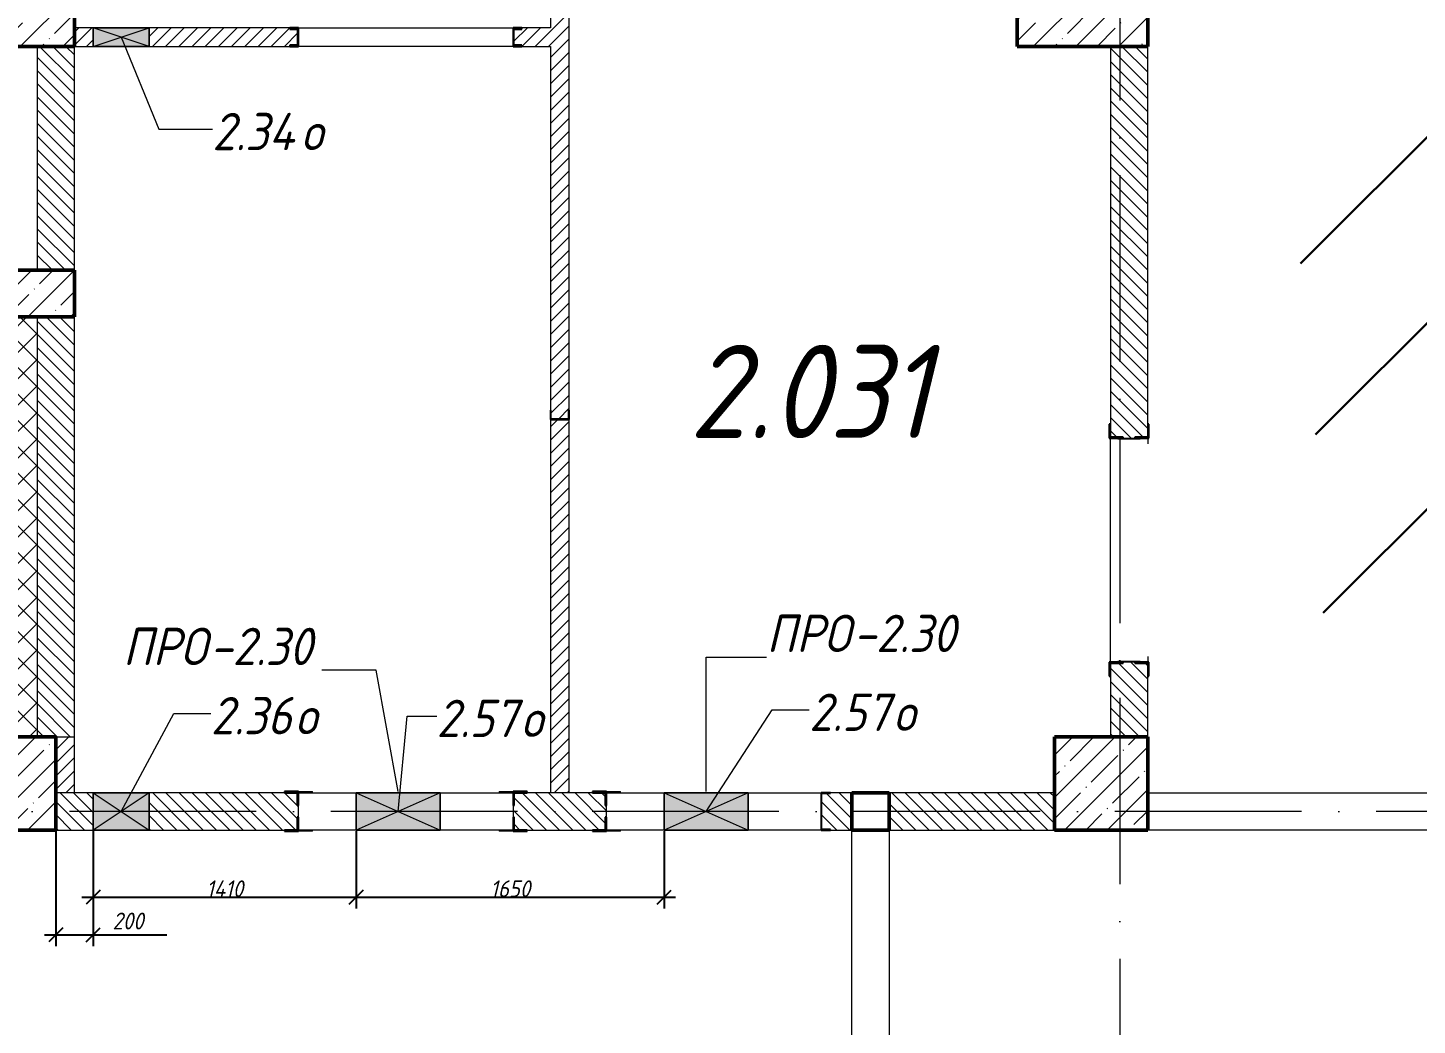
# Model space of a CAD drawing. Header units: millimetres. Extents: x -537608 to 253996, y -217170 to 186033.
# Drawn here: x -101398 to -93954, y 8759 to 14105 of the extents above; entities that cross this region are included whole.
import ezdxf

# ---------------------------------------------------------------- set-up
doc = ezdxf.new("R2010")
doc.units = ezdxf.units.MM
doc.linetypes.add('50_200_ШТРИХ_1Т_ш5_п1_п1_', pattern=[1400, 1000, -200, 0, -200])
for name, color, linetype, lineweight in [('2) окраска коммуникации', 152, 'Continuous', 30), ('A-____-____-DIMS', 7, 'Continuous', 9), ('A-DETL-GENF-OTLN', 7, 'Continuous', 9), ('A-GENM-____-IDEN', 7, 'Continuous', 9), ('A-GENM-____-MCUT', 7, 'Continuous', 25), ('A-GENM-____-OTLN', 7, 'Continuous', 9), ('A-GENM-____-OTLN-1', 7, 'Continuous', 25), ('A-GLAZ-____-IDEN', 7, 'Continuous', 9), ('A-GLAZ-____-OTLN', 7, 'Continuous', 9), ('A-WALL-____-MCUT', 7, 'Continuous', 13), ('A-WALL-____-MCUT-2', 7, 'Continuous', 50), ('A-WALL-____-PATT-1', 7, 'Continuous', 9), ('A-WALL-FNSH-MCUT-1', 7, 'Continuous', 9), ('I-WALL-____-OTLN', 7, 'Continuous', 9), ('S-COLS-____-MCUT', 7, 'Continuous', 50), ('S-COLS-____-OTLN', 7, 'Continuous', 9), ('S-GRID-____-OTLN-1', 7, '50_200_ШТРИХ_1Т_ш5_п1_п1_', 9), ('Марки помещений', 7, 'Continuous', 9)]:
    doc.layers.add(name, color=color, linetype=linetype, lineweight=lineweight)
doc.styles.add('ISOCPEUR_I_11', font='isocpeui.ttf', dxfattribs={"width": 0.9, "height": 200})
doc.styles.add('ISOCPEUR_I_2', font='isocpeui.ttf', dxfattribs={"width": 0.9, "height": 140})
doc.styles.add('ISOCPEUR_I_7', font='isocpeui.ttf', dxfattribs={"width": 0.9, "height": 90})
doc.dimstyles.new('ISO-1_8_0_9К_СРЕДНИЙ_Кладочные_1', dxfattribs={"dimscale": 304.8, "dimtxt": 89.638306, "dimasz": 0.246063, "dimexe": 0.19685, "dimexo": 0, "dimgap": 0, "dimtad": 1, "dimdec": 3, "dimrnd": 0.001, "dimdsep": 46, "dimtxsty": 'ISOCPEUR_I_7', "dimblk1": 'OBLIQUE', "dimblk2": 'OBLIQUE', "dimsah": 1, "dimcen": 0.09, "dimdle": 0.19685, "dimazin": 0, "dimtfac": 1, "dimtdec": 4, "dimtix": 1, "dimtmove": 0, "dimatfit": 3, "dimfxl": 1, "dimtvp": 1, "dimtolj": 1, "dimtzin": 0, "dimarcsym": 2})
doc.dimstyles.new('ISO-1_8_0_9К_СРЕДНИЙ_Кладочные_2', dxfattribs={"dimscale": 304.8, "dimtxt": 89.638306, "dimasz": 0.246063, "dimexe": 0.19685, "dimexo": 0, "dimgap": 0, "dimtad": 1, "dimdec": 3, "dimrnd": 0.001, "dimdsep": 46, "dimtxsty": 'ISOCPEUR_I_7', "dimblk1": 'OBLIQUE', "dimblk2": 'OBLIQUE', "dimsah": 1, "dimcen": 0.09, "dimdle": 0.19685, "dimazin": 0, "dimtfac": 1, "dimtdec": 4, "dimtix": 1, "dimtmove": 1, "dimatfit": 3, "dimfxl": 1, "dimtvp": 1, "dimtolj": 1, "dimtzin": 0, "dimarcsym": 2})
pattern_1 = [(45, (-184647.673, -45376.493), (-35.35534, 35.35534), [])]
pattern_2 = [(135, (-184647.673, -45376.493), (-35.35534, -35.35534), [])]

# ---------------------------------------------------------------- blocks, each defined once
blk = doc.blocks.new('BSC_Колонна _Прямоугольная - 500х500-V37-АР1_План отверстий 2 этажа в осях 1-64_Ю-ЯЯ')
at = {"layer": 'S-COLS-____-OTLN'}
h = blk.add_hatch(dxfattribs=at)
h.set_pattern_fill('FP_47', color=256, style=0, pattern_type=2)
h.set_pattern_definition([(45, (-83150, -55431.04), (-114.04925, 114.04925), []), (45, (-83035.95, -55431.04), (-114.04925, 114.04925), [201.613, -40.323, 3.353, -36.97])])
h.paths.add_polyline_path([(-250, -250), (250, -250), (250, 250), (-250, 250)], flags=0)
at = {"layer": 'S-COLS-____-MCUT'}
for p, q in [((250, 250), (-250, 250)), ((-250, 250), (-250, -250)), ((250, -250), (250, 250)), ((-250, -250), (250, -250))]:
    blk.add_line(p, q, dxfattribs=at)
blk = doc.blocks.new('BSC_Колонна _Прямоугольная - 500х500-V95-АР1_План отверстий 2 этажа в осях 1-64_Ю-ЯЯ')
at = {"layer": 'S-COLS-____-OTLN'}
h = blk.add_hatch(dxfattribs=at)
h.set_pattern_fill('FP_108', color=256, style=0, pattern_type=2)
h.set_pattern_definition([(315, (-55431.04, 89000), (114.04925, 114.04925), []), (315, (-55431.04, 88885.95), (114.04925, 114.04925), [201.613, -40.323, 3.353, -36.97])])
h.paths.add_polyline_path([(-250, 250), (-250, -250), (250, -250), (250, 250)], flags=0)
at = {"layer": 'S-COLS-____-MCUT'}
for p, q in [((250, 250), (-250, 250)), ((-250, 250), (-250, -250)), ((250, -250), (250, 250)), ((-250, -250), (250, -250))]:
    blk.add_line(p, q, dxfattribs=at)
blk = doc.blocks.new('BSC_Колонна _Прямоугольная - 500х700-V127-АР1_План отверстий 2 этажа в осях 1-64_Ю-ЯЯ')
at = {"layer": 'S-COLS-____-OTLN'}
h = blk.add_hatch(dxfattribs=at)
h.set_pattern_fill('FP_140', color=256, style=0, pattern_type=2)
h.set_pattern_definition([(315, (-59631.04, 83150), (114.04925, 114.04925), []), (315, (-59631.04, 83035.95), (114.04925, 114.04925), [201.613, -40.323, 3.353, -36.97])])
h.paths.add_polyline_path([(-250, 350), (-250, -350), (250, -350), (250, 350)], flags=0)
at = {"layer": 'S-COLS-____-MCUT'}
for p, q in [((250, 350), (-250, 350)), ((-250, 350), (-250, -350)), ((250, -350), (250, 350)), ((-250, -350), (250, -350))]:
    blk.add_line(p, q, dxfattribs=at)
blk = doc.blocks.new('BSC_Колонна _Прямоугольная - 500х700-V128-АР1_План отверстий 2 этажа в осях 1-64_Ю-ЯЯ')
at = {"layer": 'S-COLS-____-OTLN'}
h = blk.add_hatch(dxfattribs=at)
h.set_pattern_fill('FP_141', color=256, style=0, pattern_type=2)
h.set_pattern_definition([(315, (-59631.04, 88900), (114.04925, 114.04925), []), (315, (-59631.04, 88785.95), (114.04925, 114.04925), [201.613, -40.323, 3.353, -36.97])])
h.paths.add_polyline_path([(-250, 350), (-250, -350), (250, -350), (250, 350)], flags=0)
at = {"layer": 'S-COLS-____-MCUT'}
for p, q in [((250, 350), (-250, 350)), ((-250, 350), (-250, -350)), ((250, -350), (250, 350)), ((-250, -350), (250, -350))]:
    blk.add_line(p, q, dxfattribs=at)
blk = doc.blocks.new('154_Стойка_СКБ_Швеллер - СМ-2180_100-28278414-АР1_План отверстий 2 этажа в осях 1-64_Ю-ЯЯ')
at = {"layer": 'A-GENM-____-MCUT'}
for p, q in [((171, 50), (125, 50)), ((125, 50), (125, -50)), ((129.5, 42.4), (171, 42.4)), ((129.5, -42.4), (129.5, 42.4)), ((171, 42.4), (171, 50)), ((125, -50), (171, -50)), ((171, -42.4), (129.5, -42.4)), ((171, -50), (171, -42.4))]:
    blk.add_line(p, q, dxfattribs=at)
blk = doc.blocks.new('154_Фахверк_СКБ_Швеллер - Тип_100_3960-28331862-АР1_План отверстий 2 этажа в осях 1-64_Ю-ЯЯ')
at = {"layer": 'A-GENM-____-MCUT'}
for p, q in [((175, 50), (125, 50)), ((125, 50), (125, -50)), ((128, 47), (175, 47)), ((128, -47), (128, 47)), ((175, 47), (175, 50)), ((125, -50), (175, -50)), ((175, -47), (128, -47)), ((175, -50), (175, -47))]:
    blk.add_line(p, q, dxfattribs=at)
blk = doc.blocks.new('154_Стойка_СКБ_Уголок - СМ-2180_200-28268025-АР1_План отверстий 2 этажа в осях 1-64_Ю-ЯЯ')
at = {"layer": 'A-GENM-____-MCUT'}
for p, q in [((125, 156), (125, 81)), ((200, 156), (125, 156)), ((131, 81), (131, 150)), ((131, 150), (200, 150)), ((200, 150), (200, 156)), ((125, 81), (131, 81)), ((131, 19), (125, 19)), ((125, 19), (125, -56)), ((131, -50), (131, 19)), ((125, -56), (200, -56)), ((200, -50), (131, -50)), ((200, -56), (200, -50))]:
    blk.add_line(p, q, dxfattribs=at)
blk = doc.blocks.new('Стойка_Влож_Уголок_Опорный - Уголок-28213941-АР1_План отверстий 2 этажа в осях 1-64_Ю-ЯЯ')
at = {"layer": 'A-GENM-____-OTLN'}
for p, q in [((-212, -6), (-212, 0)), ((0, 0), (0, -6)), ((-212, -75), (-212, -6)), ((-212, -6), (-206, -6)), ((-6, -6), (0, -6)), ((0, -6), (0, -75)), ((-212, -75), (-206, -75)), ((-6, -75), (0, -75))]:
    blk.add_line(p, q, dxfattribs=at)
blk = doc.blocks.new('154_Фахверк_СКБ_Швеллер - Тип_100_3550_1-35210908-АР1_План отверстий 2 этажа в осях 1-64_Ю-ЯЯ')
at = {"layer": 'A-GENM-____-MCUT'}
for p, q in [((175, 100), (125, 100)), ((125, 100), (125, -100)), ((128, 97), (175, 97)), ((128, -97), (128, 97)), ((175, 97), (175, 100)), ((125, -100), (175, -100)), ((175, -97), (128, -97)), ((175, -100), (175, -97))]:
    blk.add_line(p, q, dxfattribs=at)
blk = doc.blocks.new('АР_Перемычка - АР_Перемычка-28437008-АР1_План отверстий 2 этажа в осях 1-64_Ю-ЯЯ')
at = {"layer": 'A-GENM-____-OTLN'}
blk.add_line((-250, -100), (-243, -100), dxfattribs=at)
blk = doc.blocks.new('154_Стойка_СКБ_Уголок - СМ-2880_200-28437237-АР1_План отверстий 2 этажа в осях 1-64_Ю-ЯЯ')
at = {"layer": 'A-GENM-____-MCUT'}
for p, q in [((125, 156), (125, 81)), ((200, 156), (125, 156)), ((131, 81), (131, 150)), ((131, 150), (200, 150)), ((200, 150), (200, 156)), ((125, 81), (131, 81)), ((131, 19), (125, 19)), ((125, 19), (125, -56)), ((131, -50), (131, 19)), ((125, -56), (200, -56)), ((200, -50), (131, -50)), ((200, -56), (200, -50))]:
    blk.add_line(p, q, dxfattribs=at)
blk = doc.blocks.new('Стойка_Влож_Полоса боковая - Полоса-V150-АР1_План отверстий 2 этажа в осях 1-64_Ю-ЯЯ')
at = {"layer": 'A-GENM-____-OTLN'}
for p, q in [((-5, 60), (0, 60)), ((-5, -60), (-5, 60)), ((0, 31), (0, -31)), ((0, -60), (-5, -60))]:
    blk.add_line(p, q, dxfattribs=at)
blk = doc.blocks.new('BSC_Колонна _Прямоугольная1 - 200х200 _металл_-35205626-АР1_План отверстий 2 этажа в осях 1-64_Ю-ЯЯ')
at = {"layer": 'S-COLS-____-MCUT'}
for p, q in [((100, 100), (-100, 100)), ((-100, 100), (-100, -100)), ((100, -100), (100, 100)), ((-100, -100), (100, -100))]:
    blk.add_line(p, q, dxfattribs=at)
blk = doc.blocks.new('AR_Отверстие прямоугольное _в стене__БезПР - AR_Отверстие прямоугольное _в стене__БезПР-36789171-АР1_План отверстий 2 этажа в осях 1-64_Ю-ЯЯ')
at = {"layer": 'A-GLAZ-____-OTLN'}
blk.add_hatch(color=256, dxfattribs=at).paths.add_polyline_path([(150, -100), (150, 100), (-150, 100), (-150, -100)], flags=0)
at = {"layer": 'A-DETL-GENF-OTLN'}
for p, q in [((-150, -100), (-150, 100)), ((-150, 100), (150, 100)), ((150, 100), (-150, -100)), ((-150, 100), (150, -100)), ((150, 100), (-150, 100)), ((-150, 100), (-150, -100)), ((150, 100), (150, -100)), ((150, -100), (150, 100)), ((150, -100), (-150, -100)), ((-150, -100), (150, -100))]:
    blk.add_line(p, q, dxfattribs=at)
at = {"layer": 'A-GLAZ-____-OTLN'}
blk.add_line((150, 100), (-150, 100), dxfattribs=at)
blk = doc.blocks.new('AR_Отверстие прямоугольное _в стене__БезПР - AR_Отверстие прямоугольное _в стене__БезПР-36427836-АР1_План отверстий 2 этажа в осях 1-64_Ю-ЯЯ')
at = {"layer": 'A-GLAZ-____-OTLN'}
blk.add_hatch(color=256, dxfattribs=at).paths.add_polyline_path([(150, 50), (-150, 50), (-150, -50), (150, -50)], flags=0)
at = {"layer": 'A-DETL-GENF-OTLN'}
for p, q in [((-150, -50), (-150, 50)), ((-150, 50), (150, 50)), ((150, 50), (-150, -50)), ((-150, 50), (150, -50)), ((150, 50), (-150, 50)), ((-150, 50), (-150, -50)), ((150, 50), (150, -50)), ((150, -50), (150, 50)), ((150, -50), (-150, -50)), ((-150, -50), (150, -50))]:
    blk.add_line(p, q, dxfattribs=at)
at = {"layer": 'A-GLAZ-____-OTLN'}
blk.add_line((150, 50), (-150, 50), dxfattribs=at)
blk = doc.blocks.new('AR_Отверстие прямоугольное _в стене_ - AR_Отверстие прямоугольное _в стене__ОВ-36827602-АР1_План отверстий 2 этажа в осях 1-64_Ю-ЯЯ')
at = {"layer": 'A-GLAZ-____-OTLN'}
blk.add_hatch(color=256, dxfattribs=at).paths.add_polyline_path([(225, -100), (225, 100), (-225, 100), (-225, -100)], flags=0)
at = {"layer": 'A-DETL-GENF-OTLN'}
for p, q in [((-225, -100), (-225, 100)), ((-225, 100), (225, 100)), ((225, 100), (-225, -100)), ((-225, 100), (225, -100)), ((225, 100), (-225, 100)), ((-225, 100), (-225, -100)), ((225, 100), (225, -100)), ((225, -100), (225, 100)), ((225, -100), (-225, -100)), ((-225, -100), (225, -100))]:
    blk.add_line(p, q, dxfattribs=at)
blk = doc.blocks.new('_Oblique')
at = {"color": 0, "linetype": 'ByBlock', "lineweight": -2}
blk.add_line((-0.5, -0.5), (0.5, 0.5), dxfattribs=at)
blk = doc.blocks.new('*D2339')
at = {"layer": 'A-____-____-DIMS', "color": 0, "lineweight": -2, "transparency": 16777216}
for p, q in [((-101247.7, 9804.5), (-101247.7, 9182.2)), ((-101047.7, 9804.5), (-101047.7, 9182.2)), ((-101307.7, 9242.2), (-101047.7, 9242.2)), ((-101047.7, 9242.2), (-100652.9, 9242.2))]:
    blk.add_line(p, q, dxfattribs=at)
at = {"layer": 'Defpoints', "color": 0, "transparency": 16777216}
for p in [(-101247.7, 9804.5), (-101047.7, 9804.5), (-101047.7, 9242.2)]:
    blk.add_point(p, dxfattribs=at)
at = {"layer": 'A-____-____-DIMS', "color": 0, "lineweight": -2, "transparency": 16777216, "xscale": 75, "yscale": 75, "zscale": 75, "rotation": 180}
blk.add_blockref('_Oblique', (-101247.7, 9242.2), dxfattribs=at)
at = {"layer": 'A-____-____-DIMS', "color": 0, "lineweight": -2, "transparency": 16777216, "xscale": 75, "yscale": 75, "zscale": 75}
blk.add_blockref('_Oblique', (-101047.7, 9242.2), dxfattribs=at)
at = {"layer": 'A-____-____-DIMS', "color": 0, "transparency": 16777216, "insert": (-100943.8, 9362.2), "char_height": 90, "width": 409.578, "attachment_point": 1, "line_spacing_factor": 1.149209, "style": 'ISOCPEUR_I_7'}
blk.add_mtext('\\A1;200', dxfattribs=at)
blk = doc.blocks.new('*D2340')
at = {"layer": 'A-____-____-DIMS', "color": 0, "lineweight": -2, "transparency": 16777216}
for p, q in [((-101047.7, 9804.5), (-101047.7, 9385)), ((-99637.7, 9798.5), (-99637.7, 9385)), ((-101107.7, 9445), (-99577.7, 9445))]:
    blk.add_line(p, q, dxfattribs=at)
at = {"layer": 'Defpoints', "color": 0, "transparency": 16777216}
for p in [(-101047.7, 9804.5), (-99637.7, 9798.5), (-99637.7, 9445)]:
    blk.add_point(p, dxfattribs=at)
at = {"layer": 'A-____-____-DIMS', "color": 0, "lineweight": -2, "transparency": 16777216, "xscale": 75, "yscale": 75, "zscale": 75, "rotation": 180}
blk.add_blockref('_Oblique', (-101047.7, 9445), dxfattribs=at)
at = {"layer": 'A-____-____-DIMS', "color": 0, "lineweight": -2, "transparency": 16777216, "xscale": 75, "yscale": 75, "zscale": 75}
blk.add_blockref('_Oblique', (-99637.7, 9445), dxfattribs=at)
at = {"layer": 'A-____-____-DIMS', "color": 0, "transparency": 16777216, "insert": (-100342.7, 9490), "char_height": 90, "width": 479.91, "attachment_point": 5, "style": 'ISOCPEUR_I_7'}
blk.add_mtext('\\A1;1410', dxfattribs=at)
blk = doc.blocks.new('*D2341')
at = {"layer": 'A-____-____-DIMS', "color": 0, "lineweight": -2, "transparency": 16777216}
for p, q in [((-99637.7, 9798.5), (-99637.7, 9385)), ((-97987.7, 9798.5), (-97987.7, 9385)), ((-99697.7, 9445), (-97927.7, 9445))]:
    blk.add_line(p, q, dxfattribs=at)
at = {"layer": 'Defpoints', "color": 0, "transparency": 16777216}
for p in [(-99637.7, 9798.5), (-97987.7, 9798.5), (-97987.7, 9445)]:
    blk.add_point(p, dxfattribs=at)
at = {"layer": 'A-____-____-DIMS', "color": 0, "lineweight": -2, "transparency": 16777216, "xscale": 75, "yscale": 75, "zscale": 75, "rotation": 180}
blk.add_blockref('_Oblique', (-99637.7, 9445), dxfattribs=at)
at = {"layer": 'A-____-____-DIMS', "color": 0, "lineweight": -2, "transparency": 16777216, "xscale": 75, "yscale": 75, "zscale": 75}
blk.add_blockref('_Oblique', (-97987.7, 9445), dxfattribs=at)
at = {"layer": 'A-____-____-DIMS', "color": 0, "transparency": 16777216, "insert": (-98812.7, 9490), "char_height": 90, "width": 504.733, "attachment_point": 5, "style": 'ISOCPEUR_I_7'}
blk.add_mtext('\\A1;1650', dxfattribs=at)

msp = doc.modelspace()

# ---------------------------------------------------------------- hatches: boundary and pattern name
at = {"layer": '2) окраска коммуникации'}
h = msp.add_hatch(dxfattribs=at)
h.set_pattern_fill('ANSI31', color=5, scale=222)
h.set_pattern_definition([(45, (-124537.44, -12133.2), (-498.404, 498.404), [])])
edge = h.paths.add_edge_path()
edge.add_spline(control_points=[(-109796.4477, 19603.2363), (-109405.6613, 19107.1486), (-108761.3909, 19603.2363), (-107937.5714, 19096.5941), (-107124.3121, 19719.3418), (-105973.0766, 19297.1394), (-105025.7387, 19476.528), (-104061.0659, 19152.9749), (-103149.2498, 19549.1626), (-100993.5717, 19264.9514), (-99394.5926, 19502.6644), (-98286.8285, 19807.5485), (-97136.7694, 19486.1402), (-96003.6246, 19418.533), (-94971.956, 19181.9077), (-94413.8399, 18252.3087), (-94413.8399, 16807.5485), (-94176.2923, 15728.4895), (-94632.9321, 15491.8643), (-93821.1271, 14274.9347), (-94835.883, 13666.4699), (-94345.6117, 12004.82), (-94734.6023, 11294.9437), (-94311.7863, 10707.5485), (-93009.516, 10263.9339), (-92992.6033, 11142.8275), (-92096.6725, 11548.4707), (-92096.6725, 13238.6514), (-92738.9143, 13576.6874), (-92096.6725, 14269.6612), (-92738.9143, 15114.752), (-92096.6725, 15807.7258), (-92823.4779, 16807.5485), (-92096.6725, 17548.6119), (-93309.5707, 18024.6169), (-93309.5707, 17700.7281), (-94024.2719, 17903.5497), (-94024.2719, 18507.5485), (-94091.9227, 19323.3009), (-94091.9227, 19807.5485), (-93686.3314, 21039.9453), (-93855.4569, 21834.3299), (-94362.8348, 22189.2677), (-95022.4271, 22375.1875), (-96003.3592, 22375.1875), (-96832.0769, 22358.2857), (-97660.7947, 22578.0091), (-98032.8726, 23304.7872), (-97863.7456, 24538.6186), (-97204.1548, 25557.5485), (-95461.5629, 25829.2748), (-94954.1834, 26944.7936), (-94700.4944, 27874.3926), (-94328.4181, 28195.5275), (-94497.5436, 29158.9302), (-93702.6512, 29192.7338), (-92890.8446, 29378.6536), (-92958.4954, 30663.1904), (-93499.3899, 31262.2493), (-92349.3324, 32935.5282), (-93397.9153, 33611.6002), (-92349.3324, 34575.0036), (-93093.4882, 35521.5044), (-92096.6725, 37059.5682), (-92096.6725, 37059.5682), (-92364.3144, 38251.0368), (-93057.7305, 39417.2617), (-94224.7007, 38774.9933), (-95205.6328, 39282.0473), (-96372.603, 38690.4843), (-98030.0385, 39518.6725), (-99044.796, 39214.4401), (-100296.3282, 38470.7602), (-99517.6765, 36837.5485), (-100160.3545, 35574.8853), (-98908.8223, 34374.8575), (-100278.7435, 32716.5485), (-99077.9478, 31281.8273), (-100177.604, 30365.5485), (-99095.1973, 28759.0309), (-100111.1343, 27453.1256), (-99755.9707, 26540.4284), (-99942.0089, 25965.7665), (-100770.7266, 25678.4359), (-102174.4731, 26202.3924), (-102732.5892, 25661.5341), (-103831.9102, 26286.9014), (-104203.9865, 25644.6323), (-105151.0932, 26337.6068), (-106346.6725, 24924.7495), (-104916.4898, 23238.2601), (-105406.955, 22181.3397), (-104798.1024, 21750.5485), (-105609.9075, 21237.5485), (-105609.9075, 20348.0516), (-106709.2269, 20263.5426), (-107030.5667, 20669.1858), (-107740.8955, 20297.3462), (-108248.275, 20990.3207), (-108958.6038, 20500.1678), (-109702.7596, 20314.248), (-109796.4477, 19603.2363)], knot_values=[0, 0, 0, 0, 1, 2, 3, 4, 5, 6, 7, 8, 9, 10, 11, 12, 13, 14, 15, 16, 17, 18, 19, 20, 21, 22, 23, 24, 25, 26, 27, 28, 29, 30, 31, 32, 33, 34, 35, 36, 37, 38, 39, 40, 41, 42, 43, 44, 45, 46, 47, 48, 49, 50, 51, 52, 53, 54, 55, 56, 57, 58, 59, 60, 61, 62, 63, 64, 65, 66, 67, 68, 69, 70, 71, 72, 73, 74, 75, 76, 77, 78, 79, 80, 81, 82, 83, 84, 85, 86, 87, 88, 89, 90, 91, 92, 93, 94, 95, 96, 97, 98, 99, 99, 99, 99], degree=3, periodic=0)
edge = h.paths.add_edge_path(flags=16)
edge.add_arc((-101992.4495, 21054.5161), 1274.5672, 125.00000005, 234.99999995, ccw=False)
edge.add_arc((-102056.9899, 23050.4715), 1162.0444, 125.00000005, 234.99999995, ccw=False)
edge.add_arc((-101314.1845, 23739.4222), 1433.6455, 59.43173918, 169.43173908, ccw=False)
edge.add_arc((-101696.08, 23285.0083), 2021.4887, -53.3391216, 56.66087831, ccw=False)
edge.add_arc((-101432.1512, 21092.0497), 1102.6336, -78.79029658, 31.20970332, ccw=False)
edge.add_arc((-101970.655, 20537.6075), 919.0678, 215.00000005, 324.99999995, ccw=False)
edge = h.paths.add_edge_path(flags=16)
edge.add_arc((-96550.6013, 29272.3181), 1174.7616, 125.00000005, 234.99999995, ccw=False)
edge.add_arc((-95978.8453, 32013.487), 2171.5877, 125.00000005, 234.99999995, ccw=False)
edge.add_arc((-96310.0507, 35098.1976), 1594.1487, 125.00000005, 234.99999995, ccw=False)
edge.add_arc((-96112.4881, 36410.2191), 1111.9458, 70.31799188, 180.31799178, ccw=False)
edge.add_arc((-95890.6898, 36311.381), 1155.9508, -27.59113456, 82.40886534, ccw=False)
edge.add_arc((-95767.891, 34488.2427), 1572.0517, -54.99999995, 54.99999995, ccw=False)
edge.add_arc((-95921.7966, 31692.944), 1840.3779, -54.99999995, 54.99999995, ccw=False)
edge.add_arc((-95987.1671, 29572.8705), 1277.4016, -81.34673665, 28.65326325, ccw=False)
edge.add_arc((-96509.6966, 28810.4622), 872.5123, 215.00000005, 324.99999995, ccw=False)
at = {"layer": 'A-WALL-____-PATT-1'}
h = msp.add_hatch(dxfattribs=at)
h.set_pattern_fill('FP_5', color=256, style=0, pattern_type=2)
h.set_pattern_definition(pattern_1)
h.paths.add_polyline_path([(-98497.6725, 10004.5485), (-98497.6725, 12004.5485), (-98597.6725, 12004.5485), (-98597.6725, 10004.5485)], flags=0)
h.paths.add_polyline_path([(-98594.6725, 12007.5485), (-98500.6725, 12007.5485), (-98500.6725, 12054.5485), (-98497.6725, 12054.5485), (-98497.6725, 15724.5485), (-98597.6725, 15724.5485), (-98597.6725, 12054.5485), (-98594.6725, 12054.5485)], flags=0)
h.paths.add_polyline_path([(-98541.2019, 15984.5485), (-98497.6725, 15984.5485), (-98497.6725, 16204.5485), (-98597.6725, 16204.5485), (-98597.6725, 15984.5485), (-98594.6725, 15984.5485)], flags=0)
h.paths.add_polyline_path([(-98547.7608, 16207.5485), (-98500.6725, 16207.5485), (-98500.6725, 16254.5485), (-98497.6725, 16254.5485), (-98497.6725, 17904.5485), (-98597.6725, 17904.5485), (-98597.6725, 16254.5485), (-98594.6725, 16254.5485), (-98594.6725, 16207.5485)], flags=0)
h = msp.add_hatch(dxfattribs=at)
h.set_pattern_fill('FP_5', color=256, style=0, pattern_type=2)
h.set_pattern_definition(pattern_1)
h.paths.add_polyline_path([(-98751.6725, 14004.5485), (-98597.6725, 14004.5485), (-98597.6725, 14104.5485), (-98751.6725, 14104.5485), (-98751.6725, 14096.9485), (-98793.1725, 14096.9485), (-98793.1725, 14012.1485), (-98751.6725, 14012.1485)], flags=0)
h.paths.add_polyline_path([(-100747.6725, 14004.5485), (-99993.6725, 14004.5485), (-99993.6725, 14012.1485), (-99952.1725, 14012.1485), (-99952.1725, 14096.9485), (-99993.6725, 14096.9485), (-99993.6725, 14104.5485), (-100747.6725, 14104.5485), (-100747.6725, 14012.1485)], flags=0)
h.paths.add_polyline_path([(-101047.6725, 14004.5485), (-101047.6725, 14104.5485), (-101147.6725, 14104.5485), (-101147.6725, 14004.5485)], flags=0)
h = msp.add_hatch(dxfattribs=at)
h.set_pattern_fill('FP_6', color=256, style=0, pattern_type=2)
h.set_pattern_definition(pattern_2)
h.paths.add_polyline_path([(-101147.6725, 12804.5485), (-101147.6725, 14004.5485), (-101347.6725, 14004.5485), (-101347.6725, 12804.5485)], flags=0)
h = msp.add_hatch(dxfattribs=at)
h.set_pattern_fill('FP_6', color=256, style=0, pattern_type=2)
h.set_pattern_definition(pattern_2)
h.paths.add_polyline_path([(-95557.6725, 10304.5485), (-95397.6725, 10304.5485), (-95397.6725, 10698.5485), (-95466.6725, 10698.5485), (-95466.6725, 10704.5485), (-95528.6725, 10704.5485), (-95528.6725, 10698.5485), (-95597.6725, 10698.5485), (-95597.6725, 10304.5485)], flags=0)
h.paths.add_polyline_path([(-95528.6725, 11904.5485), (-95466.6725, 11904.5485), (-95466.6725, 11910.5485), (-95397.6725, 11910.5485), (-95397.6725, 14004.5485), (-95597.6725, 14004.5485), (-95597.6725, 11910.5485), (-95528.6725, 11910.5485)], flags=0)
h = msp.add_hatch(dxfattribs=at)
h.set_pattern_fill('FP_13', color=256, style=0, pattern_type=2)
h.set_pattern_definition([(45, (-184647.67, -45376.5), (-114.04925, 114.04925), []), (45, (-184533.62, -45376.5), (-114.04925, 114.04925), [201.612, -40.322, 3.353, -36.97])])
h.paths.add_polyline_path([(-101147.6725, 12554.5485), (-101147.6725, 12804.5485), (-103047.6725, 12804.5485), (-103047.6725, 12554.5485), (-101590.3223, 12554.5485)], flags=0)
h = msp.add_hatch(dxfattribs=at)
h.set_pattern_fill('FP_1', color=256, style=0, pattern_type=2)
h.set_pattern_definition([(45, (-184647.67, -45376.49), (-70.71068, 70.71068), []), (135, (-184647.67, -45376.49), (-70.71068, -70.71068), [])])
h.paths.add_polyline_path([(-101497.6725, 10304.5485), (-101347.6725, 10304.5485), (-101347.6725, 12554.5485), (-101497.6725, 12554.5485), (-101497.6725, 10454.5485)], flags=0)
h = msp.add_hatch(dxfattribs=at)
h.set_pattern_fill('FP_6', color=256, style=0, pattern_type=2)
h.set_pattern_definition(pattern_2)
h.paths.add_polyline_path([(-101147.6725, 10304.5485), (-101147.6725, 12554.5485), (-101347.6725, 12554.5485), (-101347.6725, 10304.5485), (-101247.6725, 10304.5485)], flags=0)
h = msp.add_hatch(dxfattribs=at)
h.set_pattern_fill('FP_5', color=256, style=0, pattern_type=2)
h.set_pattern_definition(pattern_1)
h.paths.add_polyline_path([(-101147.6725, 10004.5485), (-101147.6725, 10304.5485), (-101247.6725, 10304.5485), (-101247.6725, 10004.5485)], flags=0)
h = msp.add_hatch(dxfattribs=at)
h.set_pattern_fill('FP_6', color=256, style=0, pattern_type=2)
h.set_pattern_definition(pattern_2)
h.paths.add_polyline_path([(-96982.6725, 9804.5485), (-96982.6725, 10004.5485), (-97097.6725, 10004.5485), (-97097.6725, 10001.5485), (-97144.6725, 10000.9121), (-97144.6725, 9807.5485), (-97097.6725, 9807.5485), (-97097.6725, 9804.5485)], flags=0)
h.paths.add_polyline_path([(-98722.6725, 9804.5485), (-98303.6725, 9804.5485), (-98303.6725, 9873.5485), (-98297.6725, 9873.5485), (-98297.6725, 9935.5485), (-98303.6725, 9935.5485), (-98303.6725, 10004.5485), (-98791.6725, 10004.5485), (-98791.6725, 9935.5485), (-98797.6725, 9935.5485), (-98797.6725, 9873.5485), (-98791.6725, 9873.5485), (-98791.6725, 9804.5485)], flags=0)
h.paths.add_polyline_path([(-100747.6725, 9804.5485), (-99953.6725, 9805.4716), (-99953.6725, 9873.5485), (-99947.6725, 9873.5485), (-99947.6725, 9935.5485), (-99953.6725, 9935.5485), (-99953.6725, 10004.5485), (-100747.6725, 10004.5485), (-100747.6725, 9927.6254)], flags=0)
h.paths.add_polyline_path([(-101047.6725, 9804.5485), (-101047.6725, 10004.5485), (-101247.6725, 10004.5485), (-101247.6725, 9804.5485)], flags=0)
h = msp.add_hatch(dxfattribs=at)
h.set_pattern_fill('FP_6', color=256, style=0, pattern_type=2)
h.set_pattern_definition(pattern_2)
h.paths.add_polyline_path([(-95897.6725, 9804.5485), (-95897.6725, 10004.5485), (-96782.6725, 10004.5485), (-96782.6725, 9804.5485), (-96287.8203, 9804.5485)], flags=0)

# ---------------------------------------------------------------- linework, layer by layer
at = {"layer": 'A-GENM-____-IDEN'}
for p, q in [((-97762.6725, 10731.6883), (-97439.8026, 10731.6883)), ((-97762.6725, 10010.5485), (-97762.6725, 10731.6883)), ((-99531.761, 10661.8167), (-99821.6197, 10661.8167)), ((-99412.6725, 10010.5485), (-99531.761, 10661.8167))]:
    msp.add_line(p, q, dxfattribs=at)
at = {"layer": 'A-GLAZ-____-IDEN'}
for p, q in [((-100897.6725, 14054.5485), (-100694.7767, 13560.7797)), ((-100694.7767, 13560.7797), (-100408.9678, 13560.7797)), ((-100897.6725, 9904.5485), (-100615.1602, 10430.1883)), ((-100615.1602, 10430.1883), (-100417.0743, 10430.1883)), ((-97762.6725, 9904.5485), (-97409.7908, 10448.3794)), ((-97409.7908, 10448.3794), (-97211.7048, 10448.3794)), ((-99412.6725, 9904.5485), (-99364.5022, 10415.6667)), ((-99364.5022, 10415.6667), (-99207.1565, 10415.6667))]:
    msp.add_line(p, q, dxfattribs=at)
at = {"layer": 'A-WALL-____-MCUT'}
for p, q in [((-101347.6725, 14004.5485), (-101347.6725, 12804.5485)), ((-101147.6725, 12804.5485), (-101147.6725, 14004.5485)), ((-95597.6725, 14004.5485), (-95597.6725, 11979.5485)), ((-95397.6725, 11979.5485), (-95397.6725, 14004.5485)), ((-101347.6725, 12554.5485), (-101347.6725, 10304.5485)), ((-101147.6725, 10304.5485), (-101147.6725, 12554.5485)), ((-95597.6725, 10629.5485), (-95597.6725, 10304.5485)), ((-95397.6725, 10304.5485), (-95397.6725, 10629.5485)), ((-101247.6725, 10304.5485), (-101147.6725, 10304.5485)), ((-101047.6725, 10004.5485), (-101247.6725, 10004.5485)), ((-100022.6725, 10004.5485), (-100747.6725, 10004.5485)), ((-98372.6725, 10004.5485), (-98722.6725, 10004.5485)), ((-96982.6725, 10004.5485), (-97097.6725, 10004.5485)), ((-95897.6725, 10004.5485), (-96782.6725, 10004.5485)), ((-99947.6725, 9873.5485), (-99947.6725, 9935.5485)), ((-98797.6725, 9935.5485), (-98797.6725, 9873.5485)), ((-98297.6725, 9873.5485), (-98297.6725, 9935.5485)), ((-101247.6725, 9804.5485), (-101047.6725, 9804.5485)), ((-100747.6725, 9804.5485), (-100022.6725, 9804.5485)), ((-98722.6725, 9804.5485), (-98372.6725, 9804.5485)), ((-97097.6725, 9804.5485), (-96982.6725, 9804.5485)), ((-96782.6725, 9804.5485), (-95897.6725, 9804.5485))]:
    msp.add_line(p, q, dxfattribs=at)
at = {"layer": 'A-WALL-____-MCUT-2'}
for p, q in [((-101147.6725, 12804.5485), (-103297.6725, 12804.5485)), ((-101147.6725, 12554.5485), (-101147.6725, 12804.5485)), ((-103047.6725, 12554.5485), (-101147.6725, 12554.5485))]:
    msp.add_line(p, q, dxfattribs=at)
at = {"layer": 'A-WALL-FNSH-MCUT-1'}
for p, q in [((-98597.6725, 15724.5485), (-98597.6725, 14104.5485)), ((-98497.6725, 12054.5485), (-98497.6725, 14404.5485)), ((-101047.6725, 14104.5485), (-101147.6725, 14104.5485)), ((-99993.6725, 14104.5485), (-100747.6725, 14104.5485)), ((-98597.6725, 14104.5485), (-98751.6725, 14104.5485)), ((-101147.6725, 14004.5485), (-101047.6725, 14004.5485)), ((-100747.6725, 14004.5485), (-99993.6725, 14004.5485)), ((-98751.6725, 14004.5485), (-98597.6725, 14004.5485)), ((-98597.6725, 14004.5485), (-98597.6725, 12054.5485)), ((-98597.6725, 12004.5485), (-98597.6725, 10004.5485)), ((-98497.6725, 10004.5485), (-98497.6725, 12004.5485)), ((-101147.6725, 10004.5485), (-101147.6725, 10304.5485))]:
    msp.add_line(p, q, dxfattribs=at)
at = {"layer": 'I-WALL-____-OTLN'}
for p, q in [((-99947.6725, 14104.5485), (-98797.6725, 14104.5485)), ((-98797.6725, 14004.5485), (-99947.6725, 14004.5485)), ((-95597.6725, 10704.5485), (-95597.6725, 11904.5485)), ((-95397.6725, 11904.5485), (-95397.6725, 11874.5485)), ((-95397.6725, 10734.5485), (-95397.6725, 10704.5485)), ((-99947.6725, 10004.5485), (-99637.6725, 10004.5485)), ((-99187.6725, 10004.5485), (-98797.6725, 10004.5485)), ((-98297.6725, 10004.5485), (-97987.6725, 10004.5485)), ((-97537.6725, 10004.5485), (-97147.6725, 10004.5485)), ((-95397.6725, 10004.5485), (-91397.6725, 10004.5485)), ((-99637.6725, 9804.5485), (-99947.6725, 9804.5485)), ((-98797.6725, 9804.5485), (-99187.6725, 9804.5485)), ((-97987.6725, 9804.5485), (-98297.6725, 9804.5485)), ((-97147.6725, 9804.5485), (-97537.6725, 9804.5485)), ((-96982.6725, 6804.5485), (-96982.6725, 9804.5485)), ((-96782.6725, 9804.5485), (-96782.6725, 6804.5485)), ((-91397.6725, 9804.5485), (-95397.6725, 9804.5485))]:
    msp.add_line(p, q, dxfattribs=at)
at = {"layer": 'S-GRID-____-OTLN-1'}
for p, q in [((-95547.6725, 45516.3579), (-95547.6725, -5395.4515)), ((-80573.2659, 9904.5485), (-189316.4427, 9904.5485))]:
    msp.add_line(p, q, dxfattribs=at)

# ---------------------------------------------------------------- block references
at = {"layer": 'A-GENM-____-OTLN'}
for name, p, rotation in [('АР_Перемычка - АР_Перемычка-28437008-АР1_План отверстий 2 этажа в осях 1-64_Ю-ЯЯ', (-95497.6725, 11904.5485), 269.9999999999999), ('Стойка_Влож_Полоса боковая - Полоса-V150-АР1_План отверстий 2 этажа в осях 1-64_Ю-ЯЯ', (-95497.6725, 11904.5485), 89.9999999999999), ('Стойка_Влож_Полоса боковая - Полоса-V150-АР1_План отверстий 2 этажа в осях 1-64_Ю-ЯЯ', (-95497.6725, 10704.5485), 269.9999999999999), ('Стойка_Влож_Уголок_Опорный - Уголок-28213941-АР1_План отверстий 2 этажа в осях 1-64_Ю-ЯЯ', (-99947.6725, 10010.5485), 89.99999999999962), ('Стойка_Влож_Уголок_Опорный - Уголок-28213941-АР1_План отверстий 2 этажа в осях 1-64_Ю-ЯЯ', (-98797.6725, 9798.5485), 269.9999999999996), ('Стойка_Влож_Уголок_Опорный - Уголок-28213941-АР1_План отверстий 2 этажа в осях 1-64_Ю-ЯЯ', (-98297.6725, 10010.5485), 89.99999999999962)]:
    msp.add_blockref(name, p, dxfattribs=dict(at, rotation=rotation))
at = {"layer": 'A-GENM-____-OTLN-1'}
for name, p, rotation in [('154_Стойка_СКБ_Швеллер - СМ-2180_100-28278414-АР1_План отверстий 2 этажа в осях 1-64_Ю-ЯЯ', (-99822.6725, 14054.5485), 180), ('154_Фахверк_СКБ_Швеллер - Тип_100_3960-28331862-АР1_План отверстий 2 этажа в осях 1-64_Ю-ЯЯ', (-98547.6725, 11879.5485), 90), ('154_Стойка_СКБ_Уголок - СМ-2880_200-28437237-АР1_План отверстий 2 этажа в осях 1-64_Ю-ЯЯ', (-95447.6725, 11779.5485), 89.99999999999987), ('154_Стойка_СКБ_Уголок - СМ-2880_200-28437237-АР1_План отверстий 2 этажа в осях 1-64_Ю-ЯЯ', (-95547.6725, 10829.5485), 269.9999999999999), ('154_Стойка_СКБ_Уголок - СМ-2180_200-28268025-АР1_План отверстий 2 этажа в осях 1-64_Ю-ЯЯ', (-99822.6725, 9954.5485), 180), ('154_Стойка_СКБ_Уголок - СМ-2180_200-28268025-АР1_План отверстий 2 этажа в осях 1-64_Ю-ЯЯ', (-98172.6725, 9954.5485), 180)]:
    msp.add_blockref(name, p, dxfattribs=dict(at, rotation=rotation))
for name, p in [('154_Стойка_СКБ_Швеллер - СМ-2180_100-28278414-АР1_План отверстий 2 этажа в осях 1-64_Ю-ЯЯ', (-98922.6725, 14054.5485)), ('154_Стойка_СКБ_Уголок - СМ-2180_200-28268025-АР1_План отверстий 2 этажа в осях 1-64_Ю-ЯЯ', (-98922.6725, 9854.5485)), ('154_Фахверк_СКБ_Швеллер - Тип_100_3550_1-35210908-АР1_План отверстий 2 этажа в осях 1-64_Ю-ЯЯ', (-97272.6725, 9904.5485))]:
    msp.add_blockref(name, p, dxfattribs=at)
at = {"layer": 'A-GLAZ-____-OTLN', "rotation": 180}
msp.add_blockref('AR_Отверстие прямоугольное _в стене__БезПР - AR_Отверстие прямоугольное _в стене__БезПР-36427836-АР1_План отверстий 2 этажа в осях 1-64_Ю-ЯЯ', (-100897.6725, 14054.5485), dxfattribs=at)
at = {"layer": 'A-GLAZ-____-OTLN'}
for name, p in [('AR_Отверстие прямоугольное _в стене__БезПР - AR_Отверстие прямоугольное _в стене__БезПР-36789171-АР1_План отверстий 2 этажа в осях 1-64_Ю-ЯЯ', (-100897.6725, 9904.5485)), ('AR_Отверстие прямоугольное _в стене_ - AR_Отверстие прямоугольное _в стене__ОВ-36827602-АР1_План отверстий 2 этажа в осях 1-64_Ю-ЯЯ', (-99412.6725, 9904.5485)), ('AR_Отверстие прямоугольное _в стене_ - AR_Отверстие прямоугольное _в стене__ОВ-36827602-АР1_План отверстий 2 этажа в осях 1-64_Ю-ЯЯ', (-97762.6725, 9904.5485))]:
    msp.add_blockref(name, p, dxfattribs=at)
at = {"layer": 'S-COLS-____-OTLN'}
for name, p, rotation in [('BSC_Колонна _Прямоугольная - 500х700-V127-АР1_План отверстий 2 этажа в осях 1-64_Ю-ЯЯ', (-101497.6725, 14254.5485), 89.9999999999999), ('BSC_Колонна _Прямоугольная - 500х700-V128-АР1_План отверстий 2 этажа в осях 1-64_Ю-ЯЯ', (-95747.6725, 14254.5485), 89.9999999999999), ('BSC_Колонна _Прямоугольная - 500х500-V95-АР1_План отверстий 2 этажа в осях 1-64_Ю-ЯЯ', (-95647.6725, 10054.5485), 89.9999999999999), ('BSC_Колонна _Прямоугольная1 - 200х200 _металл_-35205626-АР1_План отверстий 2 этажа в осях 1-64_Ю-ЯЯ', (-96882.6725, 9904.5485), 270.0000000000001)]:
    msp.add_blockref(name, p, dxfattribs=dict(at, rotation=rotation))
msp.add_blockref('BSC_Колонна _Прямоугольная - 500х500-V37-АР1_План отверстий 2 этажа в осях 1-64_Ю-ЯЯ', (-101497.6725, 10054.5485), dxfattribs=at)

# ---------------------------------------------------------------- texts
at = {"layer": 'A-GENM-____-IDEN', "char_height": 200, "attachment_point": 1, "style": 'ISOCPEUR_I_11'}
for s, insert, width in [('ПРО', (-97439.8026, 10958.8044), 562.784625), ('-2.30', (-96975.4589, 10958.8044), 707.088375), ('ПРО', (-100887.4282, 10888.9328), 562.784625), ('-2.30', (-100423.0844, 10888.9328), 707.088375)]:
    msp.add_mtext(s, dxfattribs=dict(at, insert=insert, width=width))
at = {"layer": 'A-GLAZ-____-IDEN', "char_height": 200, "attachment_point": 1, "style": 'ISOCPEUR_I_11'}
for s, insert, width in [('2.34', (-100408.9678, 13648.3943), 577.215), ('\\fISOCPEUR|b0|i1|c204|p34|;\\W.9;о', (-99932.7178, 13648.3943), 158.734125), ('2.36', (-100417.0743, 10517.8029), 548.35425), ('2.57', (-99207.1565, 10503.2812), 548.35425), ('2.57', (-97211.7048, 10535.994), 548.35425), ('\\fISOCPEUR|b0|i1|c204|p34|;\\W.9;о', (-99964.6368, 10517.8029), 158.734125), ('\\fISOCPEUR|b0|i1|c204|p34|;\\W.9;о', (-98754.719, 10503.2812), 158.734125), ('\\fISOCPEUR|b0|i1|c204|p34|;\\W.9;о', (-96759.2673, 10535.994), 158.734125)]:
    msp.add_mtext(s, dxfattribs=dict(at, insert=insert, width=width))
at = {"layer": 'Марки помещений', "insert": (-97854.8337, 12405.2762), "char_height": 500, "width": 737.5525, "attachment_point": 1, "style": 'ISOCPEUR_I_2'}
msp.add_mtext('2.031', dxfattribs=at)

# ---------------------------------------------------------------- dimensions: what is measured, and where the dimension line sits
at = {"layer": 'A-____-____-DIMS'}
dim = msp.add_linear_dim(base=(-101047.6725, 9242.2463), p1=(-101247.6725, 9804.5485), p2=(-101047.6725, 9804.5485), dimstyle='ISO-1_8_0_9К_СРЕДНИЙ_Кладочные_1', override={"dimpost": '<>', "dimfxl": 200}, dxfattribs=at)
dim.commit()
dim.dimension.update_dxf_attribs({"geometry": '*D2339', "text_midpoint": (-100738.9797, 9242.2463), "dimtype": 160})
for base, p1, p2, override, picture, middle in [((-99637.6725, 9444.9675), (-101047.6725, 9804.5485), (-99637.6725, 9798.5485), {"dimpost": '<>', "dimfxl": 1410.012766}, '*D2340', (-100342.6725, 9489.9675)), ((-97987.6725, 9444.9675), (-99637.6725, 9798.5485), (-97987.6725, 9798.5485), {"dimpost": '<>', "dimfxl": 1650}, '*D2341', (-98812.6725, 9489.9675))]:
    dim = msp.add_linear_dim(base=base, p1=p1, p2=p2, dimstyle='ISO-1_8_0_9К_СРЕДНИЙ_Кладочные_2', override=override, dxfattribs=at)
    dim.commit()
    dim.dimension.update_dxf_attribs({"geometry": picture, "text_midpoint": middle})

doc.saveas('drawing.dxf')
